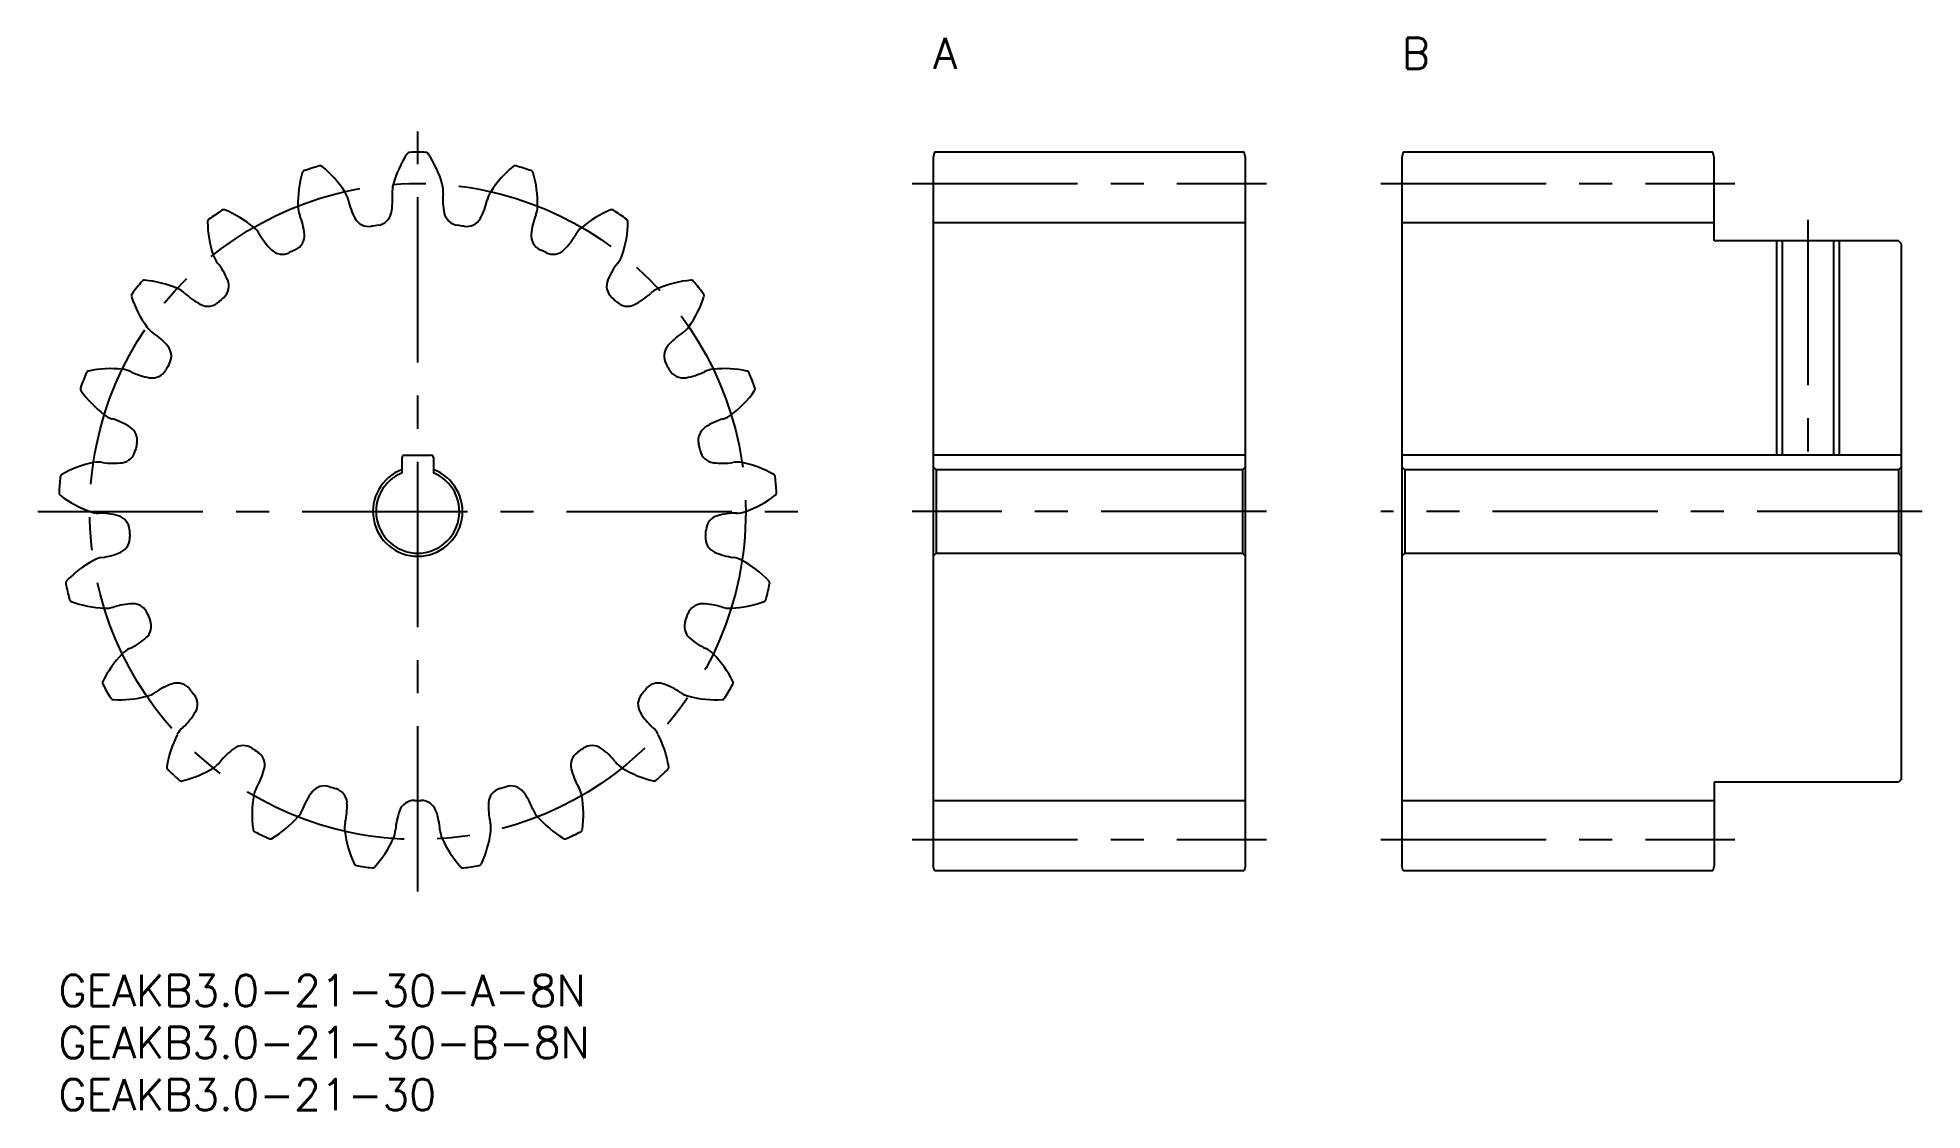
# Model space of a CAD drawing. Extents: x -2 to 179, y -13 to 90.
import ezdxf

# ---------------------------------------------------------------- set-up
doc = ezdxf.new("R2010")
doc.units = 0
doc.header["$LTSCALE"] = 0.5
doc.linetypes.add('CENTER', pattern=[50.8, 31.75, -6.35, 6.35, -6.35])
for name, color, linetype in [('MSM_CENTER', 1, 'CENTER'), ('MSM_CONTINUOUS', 7, 'CONTINUOUS'), ('MSM_NARROW', 5, 'CONTINUOUS'), ('MSM_PART_NUMBER', 7, 'CONTINUOUS')]:
    doc.layers.add(name, color=color, linetype=linetype)
doc.styles.get("Standard").update_dxf_attribs({"font": 'txt.shx', "height": 1, "bigfont": 'bigfont.shx'})

# ---------------------------------------------------------------- blocks, each defined once
blk = doc.blocks.new('*U2')
at = {"layer": 'MSM_PART_NUMBER'}
blk.add_text('GEAKB3.0-21-30-A-8N', height=3, dxfattribs=at).set_placement((0, -3))
blk = doc.blocks.new('*U3')
at = {"layer": 'MSM_PART_NUMBER'}
blk.add_text('GEAKB3.0-21-30-B-8N', height=3, dxfattribs=at).set_placement((0, -8))
blk = doc.blocks.new('*U5')
at = {"layer": 'MSM_PART_NUMBER'}
blk.add_text('GEAKB3.0-21-30', height=3, dxfattribs=at).set_placement((0, -13))
blk = doc.blocks.new('*U6')
at = {"layer": 'MSM_PART_NUMBER'}
blk.add_text('A', height=3, dxfattribs=at).set_placement((84, 87))
blk = doc.blocks.new('*U7')
at = {"layer": 'MSM_PART_NUMBER'}
blk.add_text('B', height=3, dxfattribs=at).set_placement((129, 87))

msp = doc.modelspace()

# ---------------------------------------------------------------- linework, layer by layer
at = {"layer": 'MSM_CENTER'}
for p, q in [((34.5, 8), (34.5, 81)), ((82, 76), (116, 76)), ((127, 76), (161, 76)), ((168, 72.5), (168, 47.9)), ((-2, 44.5), (71, 44.5)), ((116, 44.5), (82, 44.5)), ((179, 44.5), (127, 44.5)), ((82, 13), (116, 13)), ((127, 13), (161, 13))]:
    msp.add_line(p, q, dxfattribs=at)
msp.add_circle((34.5, 44.5), 31.5, dxfattribs=at)
at = {"layer": 'MSM_CONTINUOUS'}
for p, q in [((84.13, 79), (84, 78.5)), ((84, 78.5), (84, 10.5)), ((113.87, 79), (84.13, 79)), ((114, 78.5), (113.87, 79)), ((114, 10.5), (114, 78.5)), ((129.13, 79), (129, 78.5)), ((129, 78.5), (129, 10.5)), ((158.87, 79), (129.13, 79)), ((159, 78.5), (158.87, 79)), ((159, 70.5), (159, 78.5)), ((84, 72.25), (114, 72.25)), ((129, 72.25), (159, 72.25)), ((176.7, 70.5), (159, 70.5)), ((165.54, 70.5), (165.54, 49.9)), ((170.46, 70.5), (170.46, 49.9)), ((177, 70.2), (176.7, 70.5)), ((177, 18.8), (177, 70.2)), ((33, 48.21), (33, 49.7)), ((33.2, 49.9), (35.8, 49.9)), ((36, 49.7), (36, 48.21)), ((114, 49.9), (84, 49.9)), ((177, 49.9), (129, 49.9)), ((84, 48.8), (84.3, 48.5)), ((84.3, 48.5), (84.3, 40.5)), ((113.7, 48.5), (84.3, 48.5)), ((113.7, 48.5), (114, 48.8)), ((113.7, 48.5), (113.7, 40.5)), ((129, 48.8), (129.3, 48.5)), ((129.3, 48.5), (129.3, 40.5)), ((176.7, 48.5), (129.3, 48.5)), ((176.7, 48.5), (177, 48.8)), ((176.7, 48.5), (176.7, 40.5)), ((84.3, 40.5), (84, 40.2)), ((84.3, 40.5), (113.7, 40.5)), ((114, 40.2), (113.7, 40.5)), ((129.3, 40.5), (129, 40.2)), ((129.3, 40.5), (176.7, 40.5)), ((177, 40.2), (176.7, 40.5)), ((176.7, 18.5), (159, 18.5)), ((159, 18.5), (159, 10.5)), ((177, 18.8), (176.7, 18.5)), ((84, 16.75), (114, 16.75)), ((129, 16.75), (159, 16.75)), ((84.13, 10), (84, 10.5)), ((113.87, 10), (84.13, 10)), ((114, 10.5), (113.87, 10)), ((129.13, 10), (129, 10.5)), ((158.87, 10), (129.13, 10)), ((159, 10.5), (158.87, 10))]:
    msp.add_line(p, q, dxfattribs=at)
for centre, radius, start, end in [((42.25, 73.07), 10.5, 146.5418, 164.2857), ((33.74, 78.69), 0.3, 91.267, 146.5418), ((34.5, 44.5), 34.5, 88.733, 91.267), ((35.26, 78.69), 0.3, 33.4582, 88.733), ((26.75, 73.07), 10.5, 15.7143, 33.4582), ((33.49, 74.08), 10.5, 163.6847, 181.4286), ((23.7, 76.95), 0.3, 108.4098, 163.6847), ((34.5, 44.5), 34.5, 105.8759, 108.4098), ((25.14, 77.4), 0.3, 50.601, 105.8759), ((18.67, 69.51), 10.5, 32.8571, 50.601), ((50.33, 69.51), 10.5, 129.399, 147.1429), ((43.86, 77.4), 0.3, 74.1241, 129.399), ((34.5, 44.5), 34.5, 71.5902, 74.1241), ((45.3, 76.95), 0.3, 16.3153, 71.5902), ((35.51, 74.08), 10.5, 358.5714, 16.3153), ((25.44, 73.88), 2.45, 12.2259, 32.8571), ((34.14, 75.77), 6.46, 192.2605, 208.9758), ((25.63, 74.49), 6.46, 348.1671, 4.8824), ((34.5, 75.25), 2.45, 164.2857, 184.917), ((34.5, 75.25), 2.45, 355.083, 15.7143), ((43.37, 74.49), 6.46, 175.1176, 191.8329), ((34.86, 75.77), 6.46, 331.0242, 347.7395), ((43.56, 73.88), 2.45, 147.1429, 167.7741), ((14.61, 72.32), 0.3, 125.5527, 180.8276), ((34.5, 44.5), 34.5, 123.0188, 125.5527), ((15.86, 73.18), 0.3, 67.7439, 123.0188), ((12, 63.74), 10.5, 50, 67.7439), ((25.44, 73.88), 2.45, 181.4286, 202.0598), ((17.18, 70.54), 6.46, 5.3099, 22.0252), ((29.8, 73.37), 1.5, 208.9758, 279.2465), ((30.48, 73.47), 1.5, 277.8963, 348.1671), ((38.52, 73.47), 1.5, 191.8329, 262.1037), ((39.2, 73.37), 1.5, 260.7535, 331.0242), ((51.82, 70.54), 6.46, 157.9748, 174.6901), ((43.56, 73.88), 2.45, 337.9402, 358.5714), ((57, 63.74), 10.5, 112.2561, 130), ((53.14, 73.18), 0.3, 56.9812, 112.2561), ((34.5, 44.5), 34.5, 54.4473, 56.9812), ((54.39, 72.32), 0.3, 359.1724, 54.4473), ((24.81, 72.47), 10.5, 180.8276, 198.5714), ((17.18, 69.91), 2.45, 29.3687, 50), ((24.94, 74.28), 6.46, 209.4034, 226.1186), ((22.12, 71), 1.5, 295.0392, 5.3099), ((34.5, 44.5), 27.75, 97.8963, 99.2465), ((34.5, 44.5), 27.75, 80.7534, 82.1037), ((46.88, 71), 1.5, 174.6901, 244.9608), ((44.06, 74.28), 6.46, 313.8814, 330.5966), ((51.82, 69.91), 2.45, 130, 150.6313), ((44.19, 72.47), 10.5, 341.4286, 359.1724), ((17.18, 69.91), 2.45, 198.5714, 219.2027), ((21.5, 70.7), 1.5, 226.1186, 296.3894), ((34.5, 44.5), 27.75, 115.0392, 116.3894), ((34.5, 44.5), 27.75, 63.6106, 64.9608), ((47.5, 70.7), 1.5, 243.6106, 313.8814), ((51.82, 69.91), 2.45, 320.7973, 341.4286), ((10.27, 64.28), 6.46, 22.4528, 39.1681), ((58.73, 64.28), 6.46, 140.8319, 157.5472), ((7.3, 65.23), 0.3, 142.6955, 197.9704), ((34.5, 44.5), 34.5, 140.1616, 142.6955), ((8.24, 66.41), 0.3, 84.8867, 140.1616), ((7.33, 56.25), 10.5, 67.1429, 84.8867), ((10.46, 63.67), 2.45, 46.5116, 67.1429), ((16.59, 70.14), 6.46, 226.5462, 243.2615), ((14.86, 66.17), 1.5, 312.182, 22.4528), ((54.14, 66.17), 1.5, 157.5472, 227.818), ((52.41, 70.14), 6.46, 296.7385, 313.4538), ((58.54, 63.67), 2.45, 112.8571, 133.4884), ((61.67, 56.25), 10.5, 95.1133, 112.8571), ((60.76, 66.41), 0.3, 39.8384, 95.1133), ((34.5, 44.5), 34.5, 37.3045, 39.8384), ((61.7, 65.23), 0.3, 342.0296, 37.3045), ((17, 68.37), 10.5, 197.9704, 215.7143), ((14.35, 65.71), 1.5, 243.2615, 313.5323), ((34.5, 44.5), 27.75, 132.182, 133.5323), ((34.5, 44.5), 27.75, 46.4677, 47.818), ((54.65, 65.71), 1.5, 226.4677, 296.7385), ((52, 68.37), 10.5, 324.2857, 342.0296), ((10.46, 63.67), 2.45, 215.7143, 236.3455), ((5.52, 56.26), 6.46, 39.5956, 56.3109), ((63.48, 56.26), 6.46, 123.6891, 140.4044), ((58.54, 63.67), 2.45, 303.6545, 324.2857), ((9.34, 59.42), 1.5, 329.3249, 39.5956), ((59.66, 59.42), 1.5, 140.4044, 210.6751), ((2.95, 57.7), 0.3, 102.0296, 157.3045), ((5.07, 47.72), 10.5, 84.2857, 102.0296), ((5.88, 55.73), 2.45, 63.6545, 84.2857), ((9.83, 63.72), 6.46, 243.6891, 260.4044), ((9, 58.83), 1.5, 260.4044, 330.6751), ((34.5, 44.5), 27.75, 149.3249, 150.6751), ((34.5, 44.5), 27.75, 29.3249, 30.6751), ((60, 58.83), 1.5, 209.3249, 279.5956), ((59.17, 63.72), 6.46, 279.5956, 296.3109), ((63.12, 55.73), 2.45, 95.7143, 116.3455), ((63.93, 47.72), 10.5, 77.9704, 95.7143), ((66.05, 57.7), 0.3, 22.6955, 77.9704), ((2.4, 56.29), 0.3, 159.8384, 215.1133), ((34.5, 44.5), 34.5, 157.3045, 159.8384), ((10.74, 62.15), 10.5, 215.1133, 232.8571), ((58.26, 62.15), 10.5, 307.1429, 324.8867), ((34.5, 44.5), 34.5, 20.1616, 22.6955), ((66.6, 56.29), 0.3, 324.8867, 20.1616), ((5.88, 55.73), 2.45, 232.8571, 253.4884), ((3.34, 47.2), 6.46, 56.7385, 73.4538), ((6.06, 51.34), 1.5, 346.4677, 56.7385), ((62.94, 51.34), 1.5, 123.2615, 193.5323), ((65.66, 47.2), 6.46, 106.5462, 123.2615), ((63.12, 55.73), 2.45, 286.5116, 307.1429), ((34.5, 44.5), 27.75, 166.4677, 167.818), ((34.5, 44.5), 27.75, 12.182, 13.5323), ((5.43, 38.9), 10.5, 101.4286, 119.1724), ((3.84, 46.8), 2.45, 80.7973, 101.4286), ((5.26, 55.59), 6.46, 260.8319, 277.5472), ((5.91, 50.67), 1.5, 277.5472, 347.818), ((33.2, 49.7), 0.2, 90, 180), ((35.8, 49.7), 0.2, 0, 90), ((63.09, 50.67), 1.5, 192.182, 262.4528), ((63.74, 55.59), 6.46, 262.4528, 279.1681), ((65.16, 46.8), 2.45, 78.5714, 99.2027), ((63.57, 38.9), 10.5, 60.8276, 78.5714), ((34.5, 44.5), 34.5, 174.4473, 176.9812), ((0.46, 47.81), 0.3, 119.1724, 174.4473), ((34.5, 44.5), 4.3, 110.4162, 69.5838), ((34.5, 44.5), 4, 112.0243, 67.9757), ((68.54, 47.81), 0.3, 5.5527, 60.8276), ((34.5, 44.5), 34.5, 3.0188, 5.5527), ((0.35, 46.3), 0.3, 176.9812, 232.2561), ((6.59, 54.37), 10.5, 232.2561, 250), ((62.41, 54.37), 10.5, 290, 307.7439), ((68.65, 46.3), 0.3, 307.7439, 3.0188), ((3.84, 46.8), 2.45, 250, 270.6313), ((3.93, 37.89), 6.46, 73.8814, 90.5966), ((5.31, 42.66), 1.5, 3.6106, 73.8814), ((63.69, 42.66), 1.5, 106.1186, 176.3894), ((65.07, 37.89), 6.46, 89.4034, 106.1186), ((65.16, 46.8), 2.45, 269.3687, 290), ((5.36, 41.97), 1.5, 294.6901, 4.9608), ((34.5, 44.5), 27.75, 183.6106, 184.9608), ((63.64, 41.97), 1.5, 175.0392, 245.3099), ((34.5, 44.5), 27.75, 355.0392, 356.3894), ((4.52, 37.66), 2.45, 97.9402, 118.5714), ((3.29, 46.48), 6.46, 277.9748, 294.6901), ((65.71, 46.48), 6.46, 245.3099, 262.0252), ((64.48, 37.66), 2.45, 61.4286, 82.0598), ((8.37, 30.58), 10.5, 118.5714, 136.3153), ((60.63, 30.58), 10.5, 43.6847, 61.4286), ((1, 37.63), 0.3, 136.3153, 191.5902), ((34.5, 44.5), 34.5, 191.5902, 194.1241), ((34.5, 44.5), 34.5, 345.8759, 348.4098), ((68, 37.63), 0.3, 348.4098, 43.6847), ((1.33, 36.15), 0.3, 194.1241, 249.399), ((4.92, 45.7), 10.5, 249.399, 267.1429), ((4.52, 37.66), 2.45, 267.1429, 287.7741), ((7.24, 29.17), 6.46, 91.0242, 107.7395), ((7.15, 34.14), 1.5, 20.7535, 91.0242), ((34.5, 44.5), 27.75, 200.7535, 202.1037), ((34.5, 44.5), 27.75, 337.8963, 339.2465), ((61.85, 34.14), 1.5, 88.9758, 159.2466), ((61.76, 29.17), 6.46, 72.2605, 88.9758), ((64.48, 37.66), 2.45, 252.2259, 272.8571), ((64.08, 45.7), 10.5, 272.8571, 290.601), ((67.67, 36.15), 0.3, 290.601, 345.8759), ((7.4, 33.49), 1.5, 311.8329, 22.1037), ((61.6, 33.49), 1.5, 157.8963, 228.1671), ((13.64, 23.5), 10.5, 135.7143, 153.4582), ((7.87, 29.13), 2.45, 115.083, 135.7143), ((4.09, 37.19), 6.46, 295.1176, 311.8329), ((64.91, 37.19), 6.46, 228.1671, 244.8824), ((61.13, 29.13), 2.45, 44.2857, 64.917), ((55.36, 23.5), 10.5, 26.5418, 44.2857), ((4.51, 28.06), 0.3, 153.4582, 208.733), ((34.5, 44.5), 34.5, 208.733, 211.267), ((12.97, 21.82), 6.46, 108.1671, 124.8824), ((11.42, 26.53), 1.5, 37.8963, 108.1671), ((34.5, 44.5), 27.75, 217.8963, 219.2465), ((34.5, 44.5), 27.75, 320.7534, 322.1037), ((57.58, 26.53), 1.5, 71.8329, 142.1037), ((56.03, 21.82), 6.46, 55.1176, 71.8329), ((34.5, 44.5), 34.5, 328.733, 331.267), ((64.49, 28.06), 0.3, 331.267, 26.5418), ((5.27, 26.75), 0.3, 211.267, 266.5418), ((5.88, 36.93), 10.5, 266.5418, 284.2857), ((7.87, 29.13), 2.45, 284.2857, 304.917), ((11.85, 25.99), 1.5, 328.9758, 39.2466), ((57.15, 25.99), 1.5, 140.7535, 211.0242), ((61.13, 29.13), 2.45, 235.083, 255.7143), ((63.12, 36.93), 10.5, 255.7143, 273.4582), ((63.73, 26.75), 0.3, 273.4582, 328.733), ((13.58, 21.96), 2.45, 132.2259, 152.8571), ((7.6, 28.55), 6.46, 312.2605, 328.9758), ((61.4, 28.55), 6.46, 211.0242, 227.7395), ((55.42, 21.96), 2.45, 27.1429, 47.7741), ((20.75, 18.28), 10.5, 152.8571, 170.601), ((20.61, 16.48), 6.46, 125.3099, 142.0252), ((17.74, 20.53), 1.5, 55.0392, 125.3099), ((34.5, 44.5), 27.75, 235.0392, 236.3894), ((34.5, 44.5), 27.75, 303.6106, 304.9608), ((51.26, 20.53), 1.5, 54.6901, 124.9609), ((48.39, 16.48), 6.46, 37.9748, 54.6901), ((48.25, 18.28), 10.5, 9.399, 27.1429), ((10.69, 19.95), 0.3, 170.601, 225.8759), ((13.58, 21.96), 2.45, 301.4286, 322.0598), ((18.31, 20.14), 1.5, 346.1186, 56.3894), ((50.69, 20.14), 1.5, 123.6106, 193.8814), ((55.42, 21.96), 2.45, 217.9402, 238.5714), ((58.31, 19.95), 0.3, 314.1241, 9.399), ((34.5, 44.5), 34.5, 225.8759, 228.4098), ((11.8, 18.92), 0.3, 228.4098, 283.6847), ((9.39, 28.83), 10.5, 283.6847, 301.4286), ((13.49, 21.33), 6.46, 329.4034, 346.1186), ((25.55, 16.65), 1.5, 72.182, 142.4528), ((43.45, 16.65), 1.5, 37.5472, 107.818), ((55.51, 21.33), 6.46, 193.8814, 210.5966), ((59.61, 28.83), 10.5, 238.5714, 256.3153), ((57.2, 18.92), 0.3, 256.3153, 311.5902), ((34.5, 44.5), 34.5, 311.5902, 314.1241), ((29.09, 15.4), 10.5, 170, 187.7439), ((21.16, 16.8), 2.45, 149.3687, 170), ((29.48, 13.63), 6.46, 142.4528, 159.1681), ((34.5, 44.5), 27.75, 252.182, 253.5323), ((26.21, 16.45), 1.5, 3.2615, 73.5323), ((21.25, 16.17), 6.46, 346.5462, 3.2615), ((34.16, 15.25), 1.5, 89.3249, 159.5956), ((34.5, 44.5), 27.75, 269.3249, 270.6751), ((34.84, 15.25), 1.5, 20.4044, 90.6751), ((47.75, 16.17), 6.46, 176.7385, 193.4538), ((42.79, 16.45), 1.5, 106.4677, 176.7385), ((34.5, 44.5), 27.75, 286.4677, 287.818), ((39.52, 13.63), 6.46, 20.8319, 37.5472), ((47.84, 16.8), 2.45, 10, 30.6313), ((39.91, 15.4), 10.5, 352.2561, 10), ((15.12, 22.13), 10.5, 300.8276, 318.5714), ((21.16, 16.8), 2.45, 318.5714, 339.2027), ((29.92, 14.09), 2.45, 166.5116, 187.1429), ((38.81, 13.52), 6.46, 159.5956, 176.3109), ((30.19, 13.52), 6.46, 3.6891, 20.4044), ((39.08, 14.09), 2.45, 352.8571, 13.4884), ((47.84, 16.8), 2.45, 200.7973, 221.4286), ((53.88, 22.13), 10.5, 221.4286, 239.1724), ((18.98, 14.02), 0.3, 187.7439, 243.0188), ((34.5, 44.5), 34.5, 243.0188, 245.5527), ((20.35, 13.37), 0.3, 245.5527, 300.8276), ((37.91, 15.1), 10.5, 187.1429, 204.8867), ((22.58, 17.41), 10.5, 317.9704, 335.7143), ((29.92, 14.09), 2.45, 335.7143, 356.3455), ((39.08, 14.09), 2.45, 183.6545, 204.2857), ((46.42, 17.41), 10.5, 204.2857, 222.0296), ((31.09, 15.1), 10.5, 335.1133, 352.8571), ((48.65, 13.37), 0.3, 239.1724, 294.4473), ((34.5, 44.5), 34.5, 294.4473, 296.9812), ((50.02, 14.02), 0.3, 296.9812, 352.2561), ((28.66, 10.8), 0.3, 204.8867, 260.1616), ((34.5, 44.5), 34.5, 260.1616, 262.6955), ((30.15, 10.58), 0.3, 262.6955, 317.9704), ((38.85, 10.58), 0.3, 222.0296, 277.3045), ((34.5, 44.5), 34.5, 277.3045, 279.8384), ((40.34, 10.8), 0.3, 279.8384, 335.1133)]:
    msp.add_arc(centre, radius, start, end, dxfattribs=at)
at = {"layer": 'MSM_NARROW'}
for p, q in [((165, 70.5), (165, 49.9)), ((171, 70.5), (171, 49.9))]:
    msp.add_line(p, q, dxfattribs=at)

# ---------------------------------------------------------------- block references
at = {"layer": 'MSM_CONTINUOUS'}
for name in ['*U6', '*U7', '*U2', '*U3', '*U5']:
    msp.add_blockref(name, (0, 0), dxfattribs=at)

doc.saveas('drawing.dxf')
